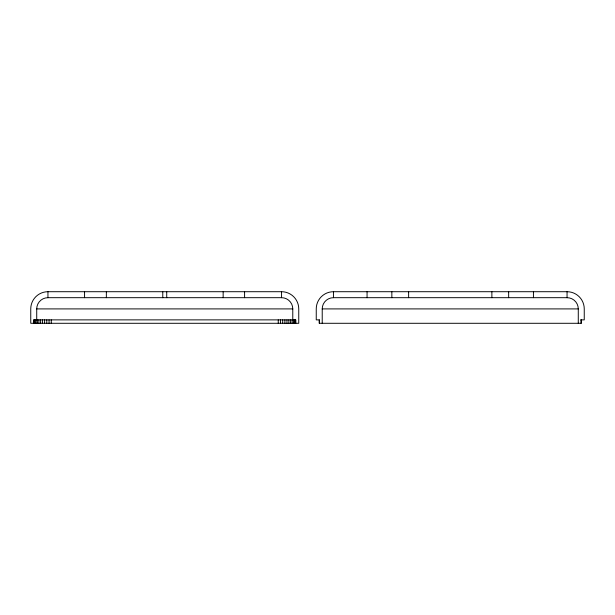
<?xml version="1.0" encoding="UTF-8"?>
<svg xmlns="http://www.w3.org/2000/svg" width="615" height="615" viewBox="0 0 615 615"><rect width="100%" height="100%" fill="white"/><g stroke="black" fill="none" stroke-linecap="round" stroke-linejoin="round"><path stroke-width="0.92" d="M47.947 291.71L281.555 291.71A17.197 17.197 0 0 1 298.752 308.907L298.752 323.29L30.75 323.29L30.75 308.907A17.197 17.197 0 0 1 47.947 291.71L47.947 297.683A11.224 11.224 0 0 0 36.723 308.907L36.723 319.877M319.377 323.29L319.377 319.877L316.248 319.877L316.248 308.907A17.197 17.197 0 0 1 333.445 291.71L567.053 291.71A17.197 17.197 0 0 1 584.25 308.907L584.25 319.877L580.668 319.877M47.947 297.683L281.555 297.683A11.224 11.224 0 0 1 292.778 308.907L292.778 319.877M322.222 323.29L322.222 308.907A11.224 11.224 0 0 1 333.445 297.683L567.053 297.683A11.224 11.224 0 0 1 578.277 308.907L578.277 323.29M36.723 308.907L292.778 308.907M322.222 308.907L578.277 308.907M581.26 319.877L581.26 323.29L319.239 323.29L319.239 319.877M581.121 319.877L581.121 323.29M567.053 291.71L567.053 297.683M533.436 291.71L533.436 297.683M508.651 291.71L508.651 297.683M491.877 291.71L491.877 297.683M408.621 291.71L408.621 297.683M391.847 291.71L391.847 297.683M367.063 291.71L367.063 297.683M333.445 291.71L333.445 297.683M295.761 323.29L295.761 319.877L33.74 319.877L33.74 323.29M295.623 319.877L295.623 323.29M295.169 319.877L295.169 323.29M294.431 319.877L294.431 323.29M293.409 319.877L293.409 323.29M292.133 319.877L292.133 323.29M290.611 319.877L290.611 323.29M288.873 319.877L288.873 323.29M286.959 319.877L286.959 323.29M284.891 319.877L284.891 323.29M282.708 319.877L282.708 323.29M281.555 291.71L281.555 297.683M280.448 319.877L280.448 323.29M278.249 319.877L278.249 323.29M244.586 291.71L244.586 297.683M223.153 291.71L223.153 297.683M166.727 291.71L166.727 297.683M162.775 291.71L162.775 297.683M106.349 291.71L106.349 297.683M84.562 291.71L84.562 297.683M51.253 319.877L51.253 323.29M49.054 319.877L49.054 323.29M46.794 319.877L46.794 323.29M44.611 319.877L44.611 323.29M42.543 319.877L42.543 323.29M40.628 319.877L40.628 323.29M38.891 319.877L38.891 323.29M37.369 319.877L37.369 323.29M36.093 319.877L36.093 323.29M35.07 319.877L35.07 323.29M34.332 319.877L34.332 323.29M33.879 319.877L33.879 323.29"/></g></svg>
